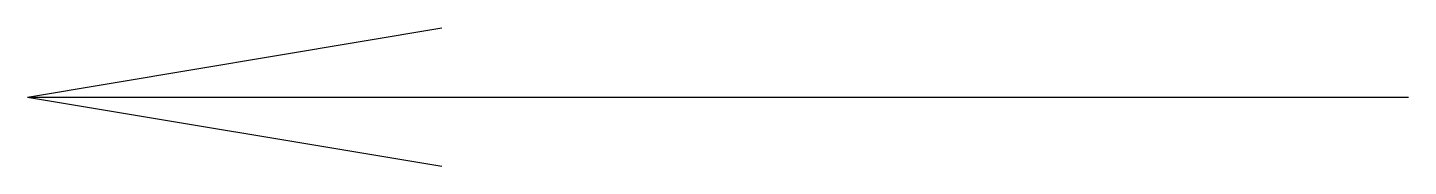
# Model space of a CAD drawing. Header units: millimetres. Extents: x 1167.431 to 1167.931, y -1492.866 to -1492.816.
import ezdxf

# ---------------------------------------------------------------- set-up
doc = ezdxf.new("R2010")
doc.units = ezdxf.units.MM
doc.layers.add('Símbolos_Gráficos', color=1, linetype='Continuous')

msp = doc.modelspace()

# ---------------------------------------------------------------- linework, layer by layer
at = {"layer": 'Símbolos_Gráficos'}
for q in [(1167.58081, -1492.81615), (1167.93081, -1492.84115), (1167.58081, -1492.86615)]:
    msp.add_line((1167.43081, -1492.84115), q, dxfattribs=at)

doc.saveas('drawing.dxf')
